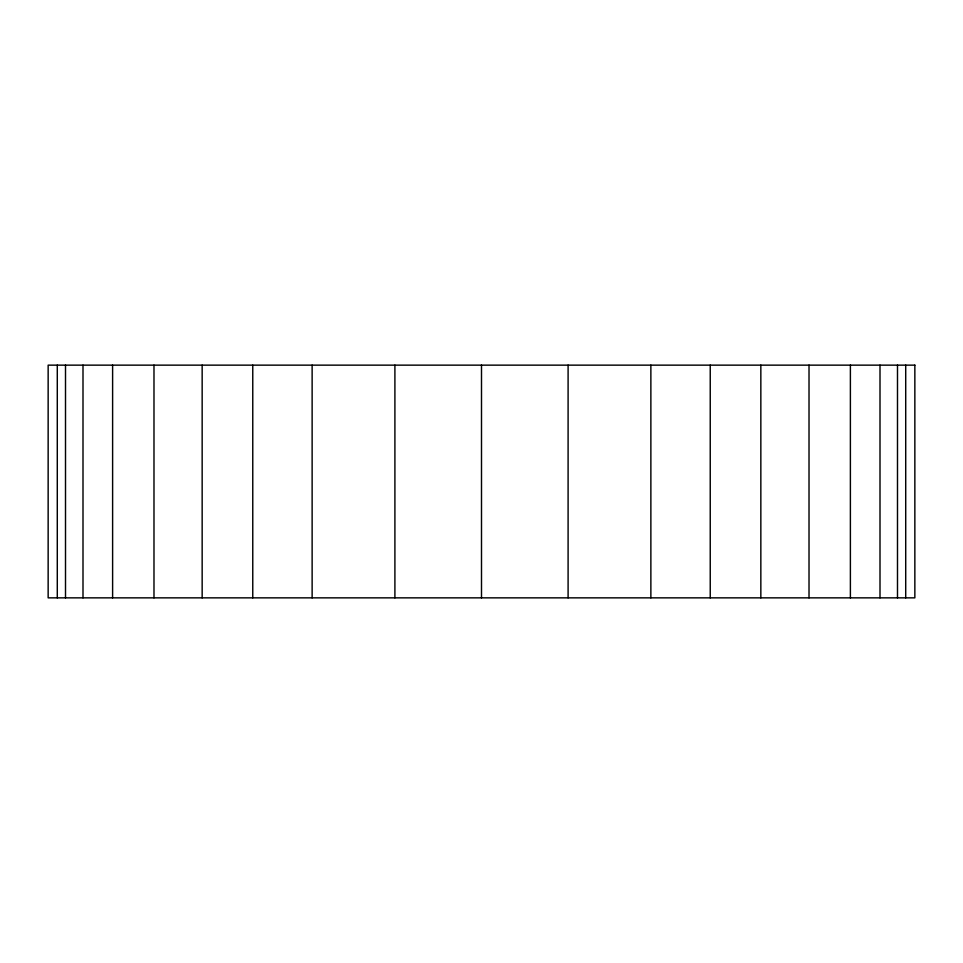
<?xml version="1.0" encoding="UTF-8"?>
<svg xmlns="http://www.w3.org/2000/svg" width="963" height="963" viewBox="0 0 963 963"><rect width="100%" height="100%" fill="white"/><g stroke="black" fill="none" stroke-linecap="round" stroke-linejoin="round"><path stroke-width="1.44" d="M905.714 365.146L905.714 597.854M897.492 365.146L897.492 597.854M880.001 365.146L880.001 597.854M850.389 365.146L850.389 597.854M809.016 365.146L809.016 597.854M760.842 365.146L760.842 597.854M710.237 365.146L710.237 597.854M650.868 365.146L650.868 597.854M568.098 365.146L568.098 597.854M481.5 365.146L481.5 597.854M394.902 365.146L394.902 597.854M312.132 365.146L312.132 597.854M252.763 365.146L252.763 597.854M202.158 365.146L202.158 597.854M153.984 365.146L153.984 597.854M112.611 365.146L112.611 597.854M82.999 365.146L82.999 597.854M65.508 365.146L65.508 597.854M57.286 365.146L57.286 597.854M914.85 365.146L48.15 365.146L48.15 597.854L914.85 597.854L914.85 365.146"/></g></svg>
